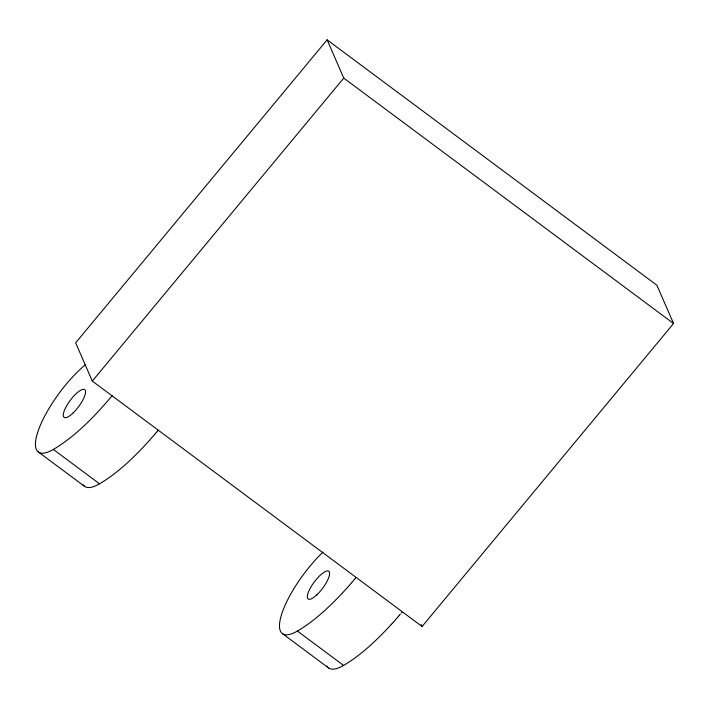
<?xml version="1.0" encoding="UTF-8"?>
<svg xmlns="http://www.w3.org/2000/svg" width="709" height="709" viewBox="0 0 709 709"><rect width="100%" height="100%" fill="white"/><g stroke="black" fill="none" stroke-linecap="round" stroke-linejoin="round"><path stroke-width="1.06" d="M327.124 39.837L75.65 342.828L92.294 381.087L422.077 626.508L673.55 323.517L656.915 285.257L327.124 39.837L343.759 78.096L673.55 323.517M92.294 381.087L343.759 78.096M112.075 395.808C94.953 416.059 76.271 435.707 53.379 449.462A60.416 18.363 -53.3 0 1 39.004 428.617A60.416 18.363 -53.3 0 1 85.585 364.541M158.249 430.168L157.416 431.169M355.626 578.021L355.12 578.624M401.79 612.381L401.294 612.975M157.079 431.568L156.086 432.756M354.792 579.014L354.287 579.616M400.293 614.171L399.787 614.765M353.951 580.006L351.611 582.754M155.75 433.155L154.58 434.528M399.459 615.155L398.954 615.749M154.243 434.918L149.351 440.502M398.618 616.139L398.112 616.724M397.784 617.114L397.279 617.699M351.274 583.144L349.59 585.076M396.943 618.088L395.427 619.826M349.253 585.466L348.411 586.423M395.09 620.207L393.398 622.112M348.075 586.804L347.224 587.752M149.014 440.874C134.311 457.03 118.438 472.602 99.544 483.822A60.416 18.363 -53.3 0 1 83.494 485.346M346.887 588.124L342.482 592.954M393.061 622.484L392.21 623.424M391.873 623.805L391.022 624.735M390.686 625.108L388.31 627.678M342.137 593.318C328.719 607.498 314.309 621.093 297.417 631.072A60.416 18.363 -53.3 0 1 281.765 613.87A60.416 18.363 -53.3 0 1 322.976 552.098M387.974 628.041C374.644 642.079 360.34 655.541 343.59 665.432A60.416 18.363 -53.3 0 1 327.434 666.832M53.379 449.462L99.544 483.822M297.417 631.072L343.59 665.432M38.375 451.988L84.539 486.347M282.412 633.598L328.586 667.958M421.199 624.496L422.077 626.508M83.29 485.089A60.416 18.363 -53.3 0 1 83.006 484.664M327.23 666.557A60.416 18.363 -53.3 0 1 326.964 666.123M72.735 413.303A17.264 5.247 -53.3 0 0 84.779 389.711A17.264 5.247 -53.3 0 0 65.715 407.507A17.264 5.247 -53.3 0 0 72.735 413.303M316.808 594.886A17.264 5.247 -53.3 0 0 328.808 571.312A17.264 5.247 -53.3 0 0 309.744 589.152A17.264 5.247 -53.3 0 0 316.808 594.886"/></g></svg>
